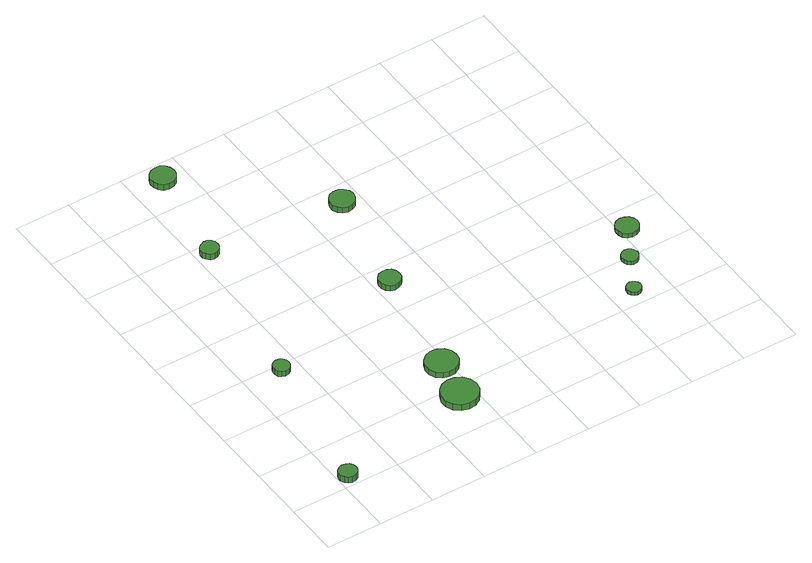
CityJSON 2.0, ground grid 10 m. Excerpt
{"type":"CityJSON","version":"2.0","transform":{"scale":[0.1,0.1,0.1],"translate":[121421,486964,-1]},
"CityObjects":{
"tree1":{"type":"SolitaryVegetationObject","attributes":{"function":"something"},"geometry":[{"type":"MultiSurface","lod":"1","boundaries":[[[0,1,2,3,4,5,6,7,8,9,10,11,12,13,14]],[[15,16,17,18,19,20,21,22,23,24,25,26,27,28,29]],[[0,29,28,1]],[[1,28,27,2]],[[2,27,26,3]],[[3,26,25,4]],[[4,25,24,5]],[[5,24,23,6]],[[6,23,22,7]],[[7,22,21,8]],[[8,21,20,9]],[[9,20,19,10]],[[10,19,18,11]],[[11,18,17,12]],[[12,17,16,13]],[[13,16,15,14]],[[14,15,29,0]]]}]},
"tree2":{"type":"SolitaryVegetationObject","attributes":{"function":"something"},"geometry":[{"type":"MultiSurface","lod":"1","boundaries":[[[30,31,32,33,34,35,36,37,38,39,40,41,42,43,44]],[[45,46,47,48,49,50,51,52,53,54,55,56,57,58,59]],[[30,59,58,31]],[[31,58,57,32]],[[32,57,56,33]],[[33,56,55,34]],[[34,55,54,35]],[[35,54,53,36]],[[36,53,52,37]],[[37,52,51,38]],[[38,51,50,39]],[[39,50,49,40]],[[40,49,48,41]],[[41,48,47,42]],[[42,47,46,43]],[[43,46,45,44]],[[44,45,59,30]]]}]},
"tree3":{"type":"SolitaryVegetationObject","attributes":{"function":"something"},"geometry":[{"type":"MultiSurface","lod":"1","boundaries":[[[60,61,62,63,64,65,66,67,68,69,70,71,72,73,74]],[[75,76,77,78,79,80,81,82,83,84,85,86,87,88,89]],[[60,89,88,61]],[[61,88,87,62]],[[62,87,86,63]],[[63,86,85,64]],[[64,85,84,65]],[[65,84,83,66]],[[66,83,82,67]],[[67,82,81,68]],[[68,81,80,69]],[[69,80,79,70]],[[70,79,78,71]],[[71,78,77,72]],[[72,77,76,73]],[[73,76,75,74]],[[74,75,89,60]]]}]},
"tree4":{"type":"SolitaryVegetationObject","attributes":{"function":"something"},"geometry":[{"type":"MultiSurface","lod":"1","boundaries":[[[90,91,92,93,94,95,96,97,98,99,100,101,102,103,104]],[[105,106,107,108,109,110,111,112,113,114,115,116,117,118,119]],[[90,119,118,91]],[[91,118,117,92]],[[92,117,116,93]],[[93,116,115,94]],[[94,115,114,95]],[[95,114,113,96]],[[96,113,112,97]],[[97,112,111,98]],[[98,111,110,99]],[[99,110,109,100]],[[100,109,108,101]],[[101,108,107,102]],[[102,107,106,103]],[[103,106,105,104]],[[104,105,119,90]]]}]},
"tree5":{"type":"SolitaryVegetationObject","attributes":{"function":"something"},"geometry":[{"type":"MultiSurface","lod":"1","boundaries":[[[120,121,122,123,124,125,126,127,128,129,130,131,132,133,134]],[[135,136,137,138,139,140,141,142,143,144,145,146,147,148,149]],[[120,149,148,121]],[[121,148,147,122]],[[122,147,146,123]],[[123,146,145,124]],[[124,145,144,125]],[[125,144,143,126]],[[126,143,142,127]],[[127,142,141,128]],[[128,141,140,129]],[[129,140,139,130]],[[130,139,138,131]],[[131,138,137,132]],[[132,137,136,133]],[[133,136,135,134]],[[134,135,149,120]]]}]},
"tree6":{"type":"SolitaryVegetationObject","attributes":{"function":"something"},"geometry":[{"type":"MultiSurface","lod":"1","boundaries":[[[150,151,152,153,154,155,156,157,158,159,160,161,162,163,164]],[[165,166,167,168,169,170,171,172,173,174,175,176,177,178,179]],[[150,179,178,151]],[[151,178,177,152]],[[152,177,176,153]],[[153,176,175,154]],[[154,175,174,155]],[[155,174,173,156]],[[156,173,172,157]],[[157,172,171,158]],[[158,171,170,159]],[[159,170,169,160]],[[160,169,168,161]],[[161,168,167,162]],[[162,167,166,163]],[[163,166,165,164]],[[164,165,179,150]]]}]},
"tree7":{"type":"SolitaryVegetationObject","attributes":{"function":"something"},"geometry":[{"type":"MultiSurface","lod":"1","boundaries":[[[180,181,182,183,184,185,186,187,188,189,190,191,192,193,194]],[[195,196,197,198,199,200,201,202,203,204,205,206,207,208,209]],[[180,209,208,181]],[[181,208,207,182]],[[182,207,206,183]],[[183,206,205,184]],[[184,205,204,185]],[[185,204,203,186]],[[186,203,202,187]],[[187,202,201,188]],[[188,201,200,189]],[[189,200,199,190]],[[190,199,198,191]],[[191,198,197,192]],[[192,197,196,193]],[[193,196,195,194]],[[194,195,209,180]]]}]},
"tree8":{"type":"SolitaryVegetationObject","attributes":{"function":"something"},"geometry":[{"type":"MultiSurface","lod":"1","boundaries":[[[210,211,212,213,214,215,216,217,218,219,220,221,222,223,224]],[[225,226,227,228,229,230,231,232,233,234,235,236,237,238,239]],[[210,239,238,211]],[[211,238,237,212]],[[212,237,236,213]],[[213,236,235,214]],[[214,235,234,215]],[[215,234,233,216]],[[216,233,232,217]],[[217,232,231,218]],[[218,231,230,219]],[[219,230,229,220]],[[220,229,228,221]],[[221,228,227,222]],[[222,227,226,223]],[[223,226,225,224]],[[224,225,239,210]]]}]},
"tree9":{"type":"SolitaryVegetationObject","attributes":{"function":"something"},"geometry":[{"type":"MultiSurface","lod":"1","boundaries":[[[240,241,242,243,244,245,246,247,248,249,250,251,252,253,254]],[[255,256,257,258,259,260,261,262,263,264,265,266,267,268,269]],[[240,269,268,241]],[[241,268,267,242]],[[242,267,266,243]],[[243,266,265,244]],[[244,265,264,245]],[[245,264,263,246]],[[246,263,262,247]],[[247,262,261,248]],[[248,261,260,249]],[[249,260,259,250]],[[250,259,258,251]],[[251,258,257,252]],[[252,257,256,253]],[[253,256,255,254]],[[254,255,269,240]]]}]},
"tree10":{"type":"SolitaryVegetationObject","attributes":{"function":"something"},"geometry":[{"type":"MultiSurface","lod":"1","boundaries":[[[270,271,272,273,274,275,276,277,278,279,280,281,282,283,284]],[[285,286,287,288,289,290,291,292,293,294,295,296,297,298,299]],[[270,299,298,271]],[[271,298,297,272]],[[272,297,296,273]],[[273,296,295,274]],[[274,295,294,275]],[[275,294,293,276]],[[276,293,292,277]],[[277,292,291,278]],[[278,291,290,279]],[[279,290,289,280]],[[280,289,288,281]],[[281,288,287,282]],[[282,287,286,283]],[[283,286,285,284]],[[284,285,299,270]]]}]},
"tree11":{"type":"SolitaryVegetationObject","attributes":{"function":"something"},"geometry":[{"type":"MultiSurface","lod":"1","boundaries":[[[300,301,302,303,304,305,306,307,308,309,310,311,312,313,314]],[[315,316,317,318,319,320,321,322,323,324,325,326,327,328,329]],[[300,329,328,301]],[[301,328,327,302]],[[302,327,326,303]],[[303,326,325,304]],[[304,325,324,305]],[[305,324,323,306]],[[306,323,322,307]],[[307,322,321,308]],[[308,321,320,309]],[[309,320,319,310]],[[310,319,318,311]],[[311,318,317,312]],[[312,317,316,313]],[[313,316,315,314]],[[314,315,329,300]]]}]}
},
"vertices":[
[32,18,23],[31,25,23],[27,30,23],[21,33,23],[14,34,23],[8,32,23],[3,28,23],[0,21,23],[0,15,23],[3,9,23],[8,4,23],[14,2,23],[21,3,23],[27,6,23],[31,12,23],[31,12,10],[27,6,10],[21,3,10],[14,2,10],[8,4,10],[3,9,10],[0,15,10],[0,21,10],[3,28,10],[8,32,10],[14,34,10],[21,33,10],[27,30,10],[31,25,10],[32,18,10],
[83,288,17],[82,294,17],[78,299,17],[73,302,17],[67,303,17],[61,301,17],[56,297,17],[54,291,17],[54,285,17],[56,279,17],[61,275,17],[67,273,17],[73,274,17],[78,277,17],[82,282,17],[82,282,6],[78,277,6],[73,274,6],[67,273,6],[61,275,6],[56,279,6],[54,285,6],[54,291,6],[56,297,6],[61,301,6],[67,303,6],[73,302,6],[78,299,6],[82,294,6],[83,288,6],
[304,78,19],[301,91,19],[293,102,19],[281,109,19],[268,110,19],[255,106,19],[245,97,19],[239,84,19],[239,71,19],[245,58,19],[255,49,19],[268,45,19],[281,46,19],[293,53,19],[301,64,19],[301,64,6],[293,53,6],[281,46,6],[268,45,6],[255,49,6],[245,58,6],[239,71,6],[239,84,6],[245,97,6],[255,106,6],[268,110,6],[281,109,6],[293,102,6],[301,91,6],[304,78,6],
[142,581,18],[141,588,18],[137,593,18],[131,597,18],[125,598,18],[118,595,18],[113,591,18],[110,585,18],[110,578,18],[113,572,18],[118,567,18],[125,565,18],[131,566,18],[137,569,18],[141,575,18],[141,575,6],[137,569,6],[131,566,6],[125,565,6],[118,567,6],[113,572,6],[110,578,6],[110,585,6],[113,591,6],[118,595,6],[125,598,6],[131,597,6],[137,593,6],[141,588,6],[142,581,6],
[316,154,17],[314,166,17],[307,176,17],[296,182,17],[284,183,17],[273,179,17],[264,171,17],[259,160,17],[259,148,17],[264,137,17],[273,129,17],[284,126,17],[296,127,17],[307,133,17],[314,143,17],[314,143,6],[307,133,6],[296,127,6],[284,126,6],[273,129,6],[264,137,6],[259,148,6],[259,160,6],[264,171,6],[273,179,6],[284,183,6],[296,182,6],[307,176,6],[314,166,6],[316,154,6],
[180,764,18],[178,773,18],[173,780,18],[165,785,18],[156,786,18],[147,783,18],[140,777,18],[136,768,18],[136,759,18],[140,751,18],[147,744,18],[156,742,18],[165,743,18],[173,747,18],[178,755,18],[178,755,6],[173,747,6],[165,743,6],[156,742,6],[147,744,6],[140,751,6],[136,759,6],[136,768,6],[140,777,6],[147,783,6],[156,786,6],[165,785,6],[173,780,6],[178,773,6],[180,764,6],
[346,363,17],[345,371,17],[340,378,17],[333,382,17],[325,382,17],[317,380,17],[311,374,17],[308,367,17],[308,359,17],[311,352,17],[317,346,17],[325,344,17],[333,345,17],[340,349,17],[345,355,17],[345,355,6],[340,349,6],[333,345,6],[325,344,6],[317,346,6],[311,352,6],[308,359,6],[308,367,6],[311,374,6],[317,380,6],[325,382,6],[333,382,6],[340,378,6],[345,371,6],[346,363,6],
[389,560,17],[387,569,17],[381,576,17],[373,581,17],[364,582,17],[355,579,17],[349,573,17],[345,564,17],[345,555,17],[349,547,17],[355,541,17],[364,538,17],[373,539,17],[381,543,17],[387,551,17],[387,551,6],[381,543,6],[373,539,6],[364,538,6],[355,541,6],[349,547,6],[345,555,6],[345,564,6],[349,573,6],[355,579,6],[364,582,6],[373,581,6],[381,576,6],[387,569,6],[389,560,6],
[655,131,14],[654,136,14],[651,140,14],[646,143,14],[641,144,14],[635,142,14],[631,138,14],[629,133,14],[629,128,14],[631,123,14],[635,119,14],[641,117,14],[646,118,14],[651,121,14],[654,125,14],[654,125,7],[651,121,7],[646,118,7],[641,117,7],[635,119,7],[631,123,7],[629,128,7],[629,133,7],[631,138,7],[635,142,7],[641,144,7],[646,143,7],[651,140,7],[654,136,7],[655,131,7],
[693,196,14],[691,202,14],[688,207,14],[683,210,14],[676,211,14],[671,209,14],[666,205,14],[664,199,14],[664,193,14],[666,187,14],[671,183,14],[676,181,14],[683,182,14],[688,185,14],[691,190,14],[691,190,6],[688,185,6],[683,182,6],[676,181,6],[671,183,6],[666,187,6],[664,193,6],[664,199,6],[666,205,6],[671,209,6],[676,211,6],[683,210,6],[688,207,6],[691,202,6],[693,196,6],
[733,256,15],[731,264,15],[726,271,15],[719,275,15],[710,276,15],[702,273,15],[696,268,15],[693,260,15],[693,252,15],[696,244,15],[702,238,15],[710,236,15],[719,237,15],[726,241,15],[731,248,15],[731,248,6],[726,241,6],[719,237,6],[710,236,6],[702,238,6],[696,244,6],[693,252,6],[693,260,6],[696,268,6],[702,273,6],[710,276,6],[719,275,6],[726,271,6],[731,264,6],[733,256,6]
]}
